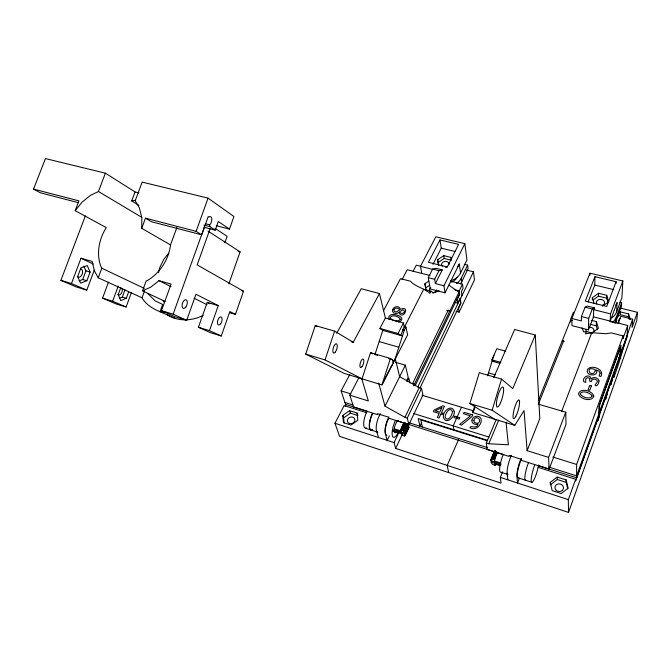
<?xml version="1.0" encoding="UTF-8"?>
<svg xmlns="http://www.w3.org/2000/svg" width="671" height="671" viewBox="0 0 671 671"><rect width="100%" height="100%" fill="white"/><g stroke="black" fill="none" stroke-linecap="round" stroke-linejoin="round"><path stroke-width="1.01" d="M571.877 318.473L571.927 325.611L588.501 329.889L593.525 316.863L593.667 309.675L594.389 307.821L587.251 306.043L585.12 307.217L581.43 316.569L581.405 320.914L571.877 318.473L589.985 273.206L622.847 280.973L621.925 297.58L616.607 311.889A16.926 13.16 2.6 0 1 612.044 317.685M165.15 301.455L142.537 290.837L146.119 281.023L147.939 280.201A41.283 34.062 -58.8 0 0 170.526 244.932L141.74 228.333L141.824 217.572L139.316 207.733L135.198 200.805L142.16 182.109L208.069 198.13L233.927 216.523L229.465 229.088L216.666 225.825M588.501 329.889L588.668 318.406L592.317 309.012L594.389 307.821M589.952 275.278L589.985 273.206M592.317 299.618L592.35 297.706L598.532 293.286L606.701 295.274L608.74 301.732L602.524 306.202M588.123 301.975L594.774 285.074L594.951 276.695L616.104 281.711L616.012 283.581M597.433 329.671L596.284 325.838L596.393 321.594L591.612 320.377M593.072 300.021L598.457 296.163L598.532 293.286M598.691 414.41L598.935 406.425L621.019 345.179L620.541 353.533M599.429 412.346L599.673 404.881L620.298 347.67L619.853 355.445M608.043 302.755L606.601 298.15L606.701 295.274M622.847 280.973L610.501 313.877L610.191 321.082L617.06 302.696L616.607 311.889M619.786 302.344L621.64 302.797L616.347 317.064L616.171 320.671A16.741 13.101 3 0 1 614.946 323.053M617.337 316.88L620.348 314.691L620.499 311.931L628.61 313.944L630.43 319.48M621.64 302.797L621.438 306.429L616.171 320.671L616.867 320.847M538.134 467.343L575.643 479.287L575.659 480.939L614.074 373.772L613.898 377.328C621.111 358.155 625.64 338.436 632.619 319.22L620.776 316.259L618.092 323.565M596.393 321.594L598.406 328.32L592.048 332.933L586.278 331.44L585.355 333.839L591.772 332.682L606.106 333.722L611.256 332.891L623.074 335.936L622.906 338.78L627.695 325.502L593.055 316.746M627.695 325.502L626.915 337.538L576.632 477.794L537.79 465.456M629.339 319.471L628.433 316.712L628.61 313.944M632.619 319.22L632.04 327.44L637.45 312.309L620.356 308.09M637.45 312.309L636.821 320.57L568.53 512.418L339.576 436.335L334.946 423.258L344.164 405.586L366.777 412.782M404.688 435.84L408.79 426.571L408.891 427.704L404.688 435.84L402.248 435.496L401.669 433.265M401.241 429.859L401.073 430.983L394.238 428.786M158.557 272.485L159.723 267.662L163.976 259.065L168.723 253.185M501.153 464.122L490.971 460.843L490.987 459.467L494.342 459.543L494.661 462.034M494.25 451.608L490.837 459.836M496.297 419.325L486.316 442.969L487.205 449.478L509.18 456.465L509.071 455.433L521.317 459.316L521.409 460.348L549.121 469.146L548.601 457.396L527.112 450.669L524.059 410.577L514.8 425.355L492.137 410.241L501.539 379.107L479.304 372.715L469.876 403.539L494.569 419.199M474.816 405.645L472.711 412.539L514.8 425.355M487.632 375.777L493.906 355.16M305.691 354.095L325.049 359.924L362.021 378.838L370.526 352.652L390.43 358.473L381.942 384.902L344.189 373.403L305.691 354.095L315.253 325.561L334.603 331.122L353.24 342.294L379.45 293.554L361.275 288.723L336.683 333.269M385.389 318.012L403.439 322.986L404.236 326.576L400.788 335.466L398.054 333.521L379.92 328.429L385.389 318.012L379.45 293.554M404.236 326.576L405.913 327.045L404.311 330.191L394.456 360.956L392.485 360.377M375.072 354.221L382.789 330.4L379.92 328.429M325.049 359.924L334.603 331.122M229.457 312.652L235.429 314.397L243.514 291.231L197.173 264.886L210.107 228.769M228.836 283.9L240.101 251.86L207.976 231.084M221.287 335.986L209.461 330.627L218.26 305.624L207.222 302.411L198.415 327.272L210.442 332.682L221.287 335.986L229.843 311.537L235.429 314.397M204.11 227.293L215.232 230.136L218.293 221.514L229.465 229.088M224.835 242.81L227.133 236.326L215.005 228.308M142.537 290.837L150.723 287.163L159.035 280.654L171.088 284.118L161.501 310.665L175.274 316.863L186.681 320.31L195.974 294.242L218.26 305.624M186.681 320.31L173.126 314.171L204.429 226.983M627.049 335.383L576.632 475.873L548.794 467.041M568.53 512.418L568.337 499.643L575.643 479.287M205.41 223.888L209.738 224.718A4.412 2.323 -76 0 0 211.801 218.922A4.412 2.323 -76 0 0 208.958 217.018L208.236 216.523L201.652 234.825L196.108 231.327L208.069 198.13M576.632 477.794L576.624 464.458L623.074 335.936M170.526 244.932L176.892 227.419M141.74 228.333L145.456 218.167L196.108 231.327M175.03 318.381C163.69 312.384 148.878 309.734 142.009 297.798L144.617 290.635M119.53 298.226L122.315 297.068L124.982 289.813M120.914 287.297L118.188 294.661L120.755 300.608L126.307 298.268L128.647 291.902M108.534 282.072L102.554 298.159L116.184 303.98L126.114 306.999L131.449 292.455M102.554 298.159L112.644 301.22L118.272 286.005M142.009 297.798L98.234 277.794L101.816 268.199L100.944 266.639A41.283 34.062 -58.8 0 1 106.295 227.637L75.177 210.686L78.935 200.881L33.55 189.096L45.443 158.582L105.381 173.168L135.047 191.94L138.956 192.912M138.796 205.284L131.701 200.931L135.047 191.94M79.111 280.847L82.684 279.513L85.947 270.832L83.858 266.219M86.869 280.755L90.132 272.057L87.222 265.59L80.948 267.83L77.626 276.653L80.629 283.112L86.869 280.755L82.684 279.513M85.351 215.919L60.893 280.369L76.41 286.987L86.794 290.124L94.276 270.136M60.893 280.369L71.453 283.548L81.006 258.226L92.195 261.438L94.334 270.715L98.234 277.794M549.121 469.146L565.98 424.441L565.779 412.212L538.201 404.127M75.177 210.686L82.139 202.055L90.577 195.278L98.444 191.512L105.381 173.168M616.104 281.711L606.718 306.429L585.288 301.128L594.951 276.695M548.601 457.396L565.779 412.212M561.501 411.734L591.772 332.682M519.379 478.314L517.534 483.019L516.88 476.225A11.893 2.29 -73.9 0 1 521.032 458.855M527.112 450.669L539.803 418.536L535.273 335.005L514.623 329.511L493.663 377.689M521.468 458.763L520.73 460.633A11.902 2.281 -73.9 0 0 517.383 473.399A11.902 2.281 -73.9 0 0 518.809 477.366M573.437 312.258L570.551 319.446L570.576 322.046M538.352 400.553L570.275 320.805L572.254 320.411M538.637 403.539L563.732 340.7L562.197 340.977L564.202 341.514M398.876 432.51L394.045 442.6L395.638 448.404L501.052 483.137L500.348 477.391L502.613 471.805M510.539 457.387L511.285 455.534M493.47 459.266L496.498 451.918M491.893 460.281L491.138 462.101L491.977 463.871L494.67 465.38L495.424 463.552M494.67 465.38L495.106 465.498L495.852 463.678M490.971 460.843L495.039 450.895M491.927 459.098L495.341 450.845M492.271 459.081L495.684 450.837M492.648 459.107L495.684 451.776M493.051 459.165L496.087 451.835M493.906 459.383L496.934 452.044M494.342 459.543L497.37 452.195M491.147 459.333L494.569 451.088M491.357 459.216L494.779 450.979M486.316 442.969L488.807 443.757L498.763 420.071M535.273 335.005L512.795 388.551L501.539 379.107M474.791 407.783L472.711 412.539L473.969 409.771M458.587 439.522L447.196 465.389L448.656 472.577M493.906 361.652L491.893 359.866L496.808 348.727L505.716 351.185M461.514 407.23L453.177 425.884L453.881 429.767M421.656 422.604L419.962 426.219L418.192 418.561L487.666 440.377M404.907 435.756L408.597 427.972M405.074 435.638L408.975 427.335M395.638 448.404L402.39 434.229M393.911 429.608L404.764 433.097L403.976 431.327L407.691 423.518M404.194 431.587L407.918 423.778L408.471 425.297L404.764 433.097M404.378 431.839L408.094 424.03M404.504 432.082L408.22 424.273M358.842 377.823L349.801 395.152L353.6 407.029L377.689 414.686L377.387 413.646L388.366 417.127L388.652 418.167L408.891 424.6L422.965 394.993L421.514 388.291L419.216 387.603L399.648 376.666L395.261 358.616M404.428 435.89L405.242 434.162M406.475 431.57L408.119 428.106M408.891 424.6L407.28 418.058L421.514 388.291M404.009 422.554L400.688 429.49L401.895 429.918L405.217 422.982M403.976 431.327L402.298 430.119L405.62 423.175M402.692 430.329L406.005 423.393M456.121 311.352L459.098 312.141L474.464 279.958L473.449 271.814L466.362 270.061M403.053 430.564L406.366 423.619M403.397 430.816L406.71 423.871M403.699 431.067L407.012 424.122M378.67 383.04L385.02 406.173L404.949 417.32L419.216 387.603M420.012 387.947L460.683 303.082L460.096 299.056L417.723 387.15M401.082 429.608L404.403 422.671M401.493 429.75L404.814 422.814M454.93 302.386L457.756 303.124L460.205 298.041L460.943 303.158L458.519 308.224L459.098 312.141M460.356 299.056L473.449 271.814M457.756 303.124L457.228 299.534L459.727 294.359L459.224 290.929L462.495 284.177L450.342 281.099M389.415 435.798L387.201 440.361L385.246 433.491A11.264 3.556 -72.9 0 1 388.97 416.968M413.613 385.867L458.947 292.22L448.832 285.15M415.123 385.691L459.258 294.343L458.947 292.22M460.39 283.917A15.358 11.885 -8.6 0 0 461.757 281.728L468.098 268.685L467.628 265.104L464.357 264.299M456.506 283.481A15.425 11.902 -8.7 0 0 461.262 278.171L467.628 265.104M406.475 380.927L408.194 377.421L405.351 365.175L395.462 362.273M407.171 381.682L408.891 378.176L410.023 383.099M450.342 280.872A15.517 11.927 -8.7 0 0 460.549 273.072L466.966 259.971L464.835 243.648L435.831 236.796L420.474 266.353L421.799 273.433M445.074 292.816L443.934 285.762L435.395 283.581L442.281 269.901L435.957 268.325L432.636 269.096L428.266 277.668L430.304 289L445.074 292.816L459.283 264.022L460.549 273.072M379.35 415.685L380.272 413.822M443.934 285.762L464.835 243.648M385.02 406.173L405.351 365.175M435.395 283.581L434.657 279.287L439.002 270.69L442.281 269.901M392.057 365.712L391.906 365.099L381.942 384.902L407.632 334.846L405.913 327.045M439.128 290.828L433.474 292.9L430.992 291.172L429.893 293.361C424.147 288.102 415.718 287.037 410.434 281.208L400.47 278.641L383.443 310.841M404.286 327.373L423.762 289.126M432.988 264.349L441.266 248.169L439.958 239.941L458.628 244.37L447.314 266.966L428.442 262.294L439.958 239.941M398.054 333.521L403.439 322.986M345.204 406.332L346.169 404.479M413.126 271.235L416.314 265.137L421.338 266.395M402.013 279.639L407.23 269.75L429.968 275.496M367.49 411.357L345.582 404.395L341.12 390.874L349.876 374.317M550.27 482.382L557.224 477.056L566.131 479.908L568.152 488.152L561.157 493.554L552.191 490.635L550.27 482.382L550.337 484.017M550.379 484.831L557.299 479.522L557.224 477.056M618.234 313.575L620.499 311.931M357.115 413.059L357.836 420.264L350.975 425.07L343.426 422.613L342.78 415.408L349.608 410.66L357.115 413.059L357.903 415.559L350.421 413.16L343.627 417.89L344.089 423.032M426.018 289.956L424.902 283.749L428.819 281.124M429.566 285.301L425.674 287.926L424.902 283.749M445.98 267.402L447.523 266.37M438.666 265.481L437.668 259.719L443.783 255.643L450.996 257.404L451.373 259.358M438.129 262.537L444.227 258.469L451.415 260.231M402.29 433.894L393.105 431.193M398.633 322.189C410.467 316.821 385.481 309.474 389.163 319.572M131.701 200.931L135.559 200.201M586.278 331.44L583.695 331.919L582.067 327.859M488.807 443.757L508.375 444.798L506.026 422.168M166.232 312.56L160.017 311.671L162.634 304.416L154.967 300.767L148.065 293.73M441.266 248.169L454.896 251.449M594.774 285.074L613.713 289.629M598.457 296.163L606.601 298.15M620.348 314.691L628.433 316.712M432.636 269.096L439.002 270.69M585.12 307.217L592.317 309.012M420.474 266.353L433.156 269.524M593.667 309.675L610.501 313.877M609.973 321.51L616.062 323.053M428.266 277.668L434.657 279.287M581.43 316.569L588.668 318.406M203.934 225.129L209.922 226.655L215.232 230.136M454.15 289.629L459.224 290.929M589.868 324.194L596.284 325.838M425.926 289.864L430.992 291.172M78.356 202.676L40.285 192.753L33.55 189.096M201.652 234.825L151.403 221.724L145.456 218.167M238.113 251.34L240.101 251.86M446.777 310.329L449.788 311.134L448.27 310.077L412.808 383.133L414.41 384.223M618.847 357.584L620.776 358.096M402.634 329.721L404.311 330.191M491.893 359.866L500.851 362.382M241.552 290.677L243.514 291.231M382.789 330.4L402.474 335.936M492.086 361.141L499.828 363.321M379.165 341.598L398.851 347.234M488.496 372.917L495.366 374.888M351.285 341.724L353.24 342.294M374.527 354.439L377.496 355.311M388.392 358.499L392.35 359.656L393.265 363.33M85.947 270.832L90.132 272.057M122.315 297.068L126.307 298.268M161.501 310.665L173.126 314.171M469.876 403.539L492.137 410.241M198.415 327.272L209.461 330.627M422.059 395.253L473.541 410.887M341.12 390.874L350.874 393.919M413.621 413.529L489.025 437.081M552.887 457.035L576.624 464.458M349.801 395.152L368.337 400.956L361.661 378.385M487.146 440.704L420.751 419.845L422.378 426.982M404.949 417.32L407.28 418.058M344.936 402.441L352.921 404.974M408.849 422.696L487.75 447.7M397.014 420.717L401.879 422.26M408.32 424.324L493.973 451.533M497.932 452.774L503.812 454.644M557.299 479.522L566.173 482.374L567.741 488.773M500.432 462.923L494.527 461.019L494.737 459.87A5.888 1.267 -73.7 0 1 497.605 452.925M393.323 430.572L405.091 434.363M491.138 462.101L500.373 465.078M494.913 464.038L499.811 465.624M365.51 428.207L371.046 430.002M371.239 430.069L377.916 432.233M507.972 474.523L500.541 472.107A11.81 2.466 -73.8 0 1 499.861 466.454A11.81 2.466 -73.8 0 1 503.04 455.005M518.071 477.811L531.927 482.315M334.946 423.258L394.045 442.6M500.348 477.391L568.337 499.643M71.453 283.548L86.794 290.124M112.644 301.22L126.114 306.999M81.006 258.226L93.235 264.038M101.816 268.199L144.324 288.404M159.035 280.654L171.038 286.676M194.137 298.26L207.071 304.743M207.222 302.411L209.939 303.787M315.253 325.561L317.022 326.592M98.444 191.512L141.656 217.27M370.526 352.652L372.548 353.86M390.43 358.473L392.35 359.656M163.246 300.851L163.942 302.042M342.78 415.408L343.627 417.89M349.608 410.66L350.421 413.16M615.617 320.008L616.498 322.776M592.35 297.706L594.028 303.242M376.473 430.639L378.519 437.517M209.411 224.902L209.922 226.655M400.688 429.49L401.342 431.998M437.668 259.719L438.733 265.607M443.783 255.643L444.227 258.469M450.996 257.404L451.273 259.283M462.009 295.609L461.43 291.524L463.049 288.169L462.495 284.177M461.262 278.171L461.757 281.728M494.821 463.292L495.106 465.498M507.108 473.055L507.855 479.849M566.131 479.908L566.173 482.374M432.543 292.782A3.598 2.827 -9.6 0 1 435.278 292.598M436.527 289.931A3.623 2.827 -9.7 0 1 432.493 292.665M430.094 291.734A3.623 2.827 -9.7 0 1 430.748 287.7M398.348 432.199A11.298 3.489 -73 0 1 392.359 435.756A11.298 3.489 -73 0 1 395.311 420.759M386.982 435.185A11.273 3.548 -72.9 0 1 385.372 429.482A11.273 3.548 -72.9 0 1 388.492 418.587M377.06 431.797A11.222 3.632 -72.8 0 1 380.163 414.175M372.321 429.775A11.197 3.691 -72.8 0 1 369.453 425.548A11.197 3.691 -72.8 0 1 372.623 413.546M396.318 432.04A6.534 2.013 -73 0 1 394.254 428.744A6.534 2.013 -73 0 1 398.046 420.415M589.096 327.339A3.959 3.137 2.8 0 1 593.692 329.369A3.959 3.137 2.8 0 1 591.856 333.21M586.504 331.818A3.959 3.137 2.8 0 1 586.211 329.427M507.427 474.171A11.852 2.39 -73.9 0 1 511.243 455.752M525.611 480.26A11.935 2.206 -74 0 1 525.15 474.615A11.935 2.206 -74 0 1 528.337 463.049M590.027 332.858A3.925 3.129 3 0 1 591.034 333.009M619.048 322.474A3.858 3.011 4.5 0 1 620.532 318.431M203.271 315.32A44.798 38.121 -59.3 0 1 166.836 314.607M80.554 268.954A4.278 2.667 -71.7 0 1 82.156 274.196A4.278 2.667 -71.7 0 1 77.635 276.678M122.047 288.404A4.009 2.349 -71.8 0 1 121.225 293.495A4.009 2.349 -71.8 0 1 117.886 294.544M617.06 302.696A17.119 13.219 2.3 0 1 615.81 305.104M596.804 304.047A4.135 3.204 2.4 0 1 598.473 299.736A4.135 3.204 2.4 0 1 604.076 301.12A4.135 3.204 2.4 0 1 602.415 305.439M616.347 317.064A16.817 13.118 2.8 0 1 612.589 322.239M372.12 429.717A11.189 3.699 -72.8 0 1 369.251 425.489A11.189 3.699 -72.8 0 1 372.422 413.479M366.601 427.922A11.164 3.741 -72.7 0 1 363.682 423.686A11.164 3.741 -72.7 0 1 366.844 411.709M402.046 427.033A5.67 1.711 -73 0 1 404.378 423.3M538.587 464.986A11.969 2.139 -74 0 1 534.074 479.58A11.969 2.139 -74 0 1 531.189 479.648A11.969 2.139 -74 0 1 534.712 465.07M459.283 264.022A15.685 11.961 -8.8 0 1 457.295 266.907M447.649 266.462A3.791 2.902 -8.8 0 1 445.854 267.175M442.348 266.303A3.791 2.902 -8.8 0 1 444.303 261.581A3.791 2.902 -8.8 0 1 449.067 264.424M457.152 277.148A11.013 8.497 -8.7 0 1 451.273 282.223M600.168 373.143L599.044 375.978L600.872 376.481C605.359 369.461 590.782 363.741 587.335 369.847C585.598 376.314 598.977 376.985 596.477 369.931L599.086 371.298L600.168 373.143M599.052 381.111L598.406 383.686L596.737 385.766C591.663 385.758 600.344 381.916 596.192 379.761C594.347 378.385 591.562 379.14 591.268 381.623L589.683 381.187L589.666 378.419L587.393 377.572L585.649 379.123L585.8 382.361L583.795 381.799C581.732 376.666 590.363 373.101 591.143 379.048C593.172 376.238 598.557 377.58 599.052 381.111M471.931 420.189C471.252 423.451 475.345 425.095 477.97 424.248C476.561 429.901 470.673 424.592 469.893 427.687C475.655 431.495 482.726 424.282 480.956 418.402C478.884 414.67 472.552 416.003 471.931 420.189M598.104 419.501L598.155 420.432L599.74 414.594L598.104 419.501M605.51 398.809L605.552 399.765L607.112 394.02L605.51 398.809M452.388 411.331C452.824 414.661 447.557 422.864 445.183 417.261C444.839 413.982 449.939 405.88 452.388 411.331M610.945 383.644L610.971 384.617L612.514 378.93L610.945 383.644M473.911 420.39C473.349 422.856 476.67 423.56 478.473 423.107C482.457 418.998 474.967 414.779 473.911 420.39M454.183 411.717C455.206 417.714 445.167 425.179 443.397 416.943C442.415 410.979 452.38 403.523 454.183 411.717M595.328 370.694C591.512 379.66 583.502 365.049 595.127 369.553L595.328 370.694M392.585 309.801C391.596 313.265 396.67 314.674 398.75 312.409C403.128 321.283 410.878 304.76 400.361 309.339C399.748 305.263 393.34 306.194 392.585 309.801M592.116 395.965C590.195 400.151 581.908 397.123 580.138 393.885C582.076 389.725 590.321 392.745 592.116 395.965M593.801 396.116C591.856 402.533 579.66 399.102 578.461 393.743C580.482 387.393 592.543 390.782 593.801 396.116M394.062 309.448L393.961 310.975L396.041 312.065L399.539 310.044C398.943 307.712 395.194 307.368 394.062 309.448M404.47 311.478C404.16 314.02 400.201 314.053 399.572 311.721L402.726 309.927L403.992 310.337L404.47 311.478M400.319 319.237C398.507 322.717 391.378 320.553 390.077 317.601C391.914 314.137 399.002 316.284 400.319 319.237M591.403 385.884L589.767 390.304L588.031 389.817L589.675 385.397L591.403 385.884M472.669 414.93L471.889 416.708L461.556 425.02L459.618 424.416L470.463 415.835L463.468 413.697L464.08 412.313L472.669 414.93M459.736 417.706L459.09 419.149L453.99 417.572L454.636 416.137L459.736 417.706M440.914 413.973L439.052 418.025L437.341 417.488L439.195 413.445L433.34 411.633L434.103 409.989L442.785 405.804L444.428 406.307L441.493 412.715L443.07 413.202L442.491 414.46L440.914 413.973M441.87 407.616L439.773 412.187L435.303 410.803L441.87 407.616M556.058 490.157A4.294 3.808 9.7 0 0 563.296 489.016A4.294 3.808 9.7 0 0 558.314 483.942A4.294 3.808 9.7 0 0 556.058 490.157M349.524 423.493A3.85 3.28 -19.6 0 0 354.909 419.702A3.85 3.28 -19.6 0 0 348.962 417.798A3.85 3.28 -19.6 0 0 349.524 423.493M220.7 323.724A4.202 2.063 -72.7 0 0 221.178 316.997A4.202 2.063 -72.7 0 0 217.471 322.13A4.202 2.063 -72.7 0 0 220.7 323.724M185.8 307.075A4.496 2.365 -72.6 0 0 186.228 299.836A4.496 2.365 -72.6 0 0 182.101 305.255A4.496 2.365 -72.6 0 0 185.8 307.075M515.882 416.246A9.688 2.047 -74.4 0 0 519.346 400.402A9.688 2.047 -74.4 0 0 513.734 411.189A9.688 2.047 -74.4 0 0 515.882 416.246M500.583 402.667A10.459 2.39 -74.4 0 0 502.839 386.966A10.459 2.39 -74.4 0 0 496.624 401.468A10.459 2.39 -74.4 0 0 500.583 402.667M335.349 352.007A4.806 1.845 -73.6 0 0 336.817 344.064A4.806 1.845 -73.6 0 0 332.984 349.088A4.806 1.845 -73.6 0 0 335.349 352.007M362.088 366.601A4.471 1.594 -73.6 0 0 363.481 359.237A4.471 1.594 -73.6 0 0 360.067 363.992A4.471 1.594 -73.6 0 0 362.088 366.601"/></g></svg>
